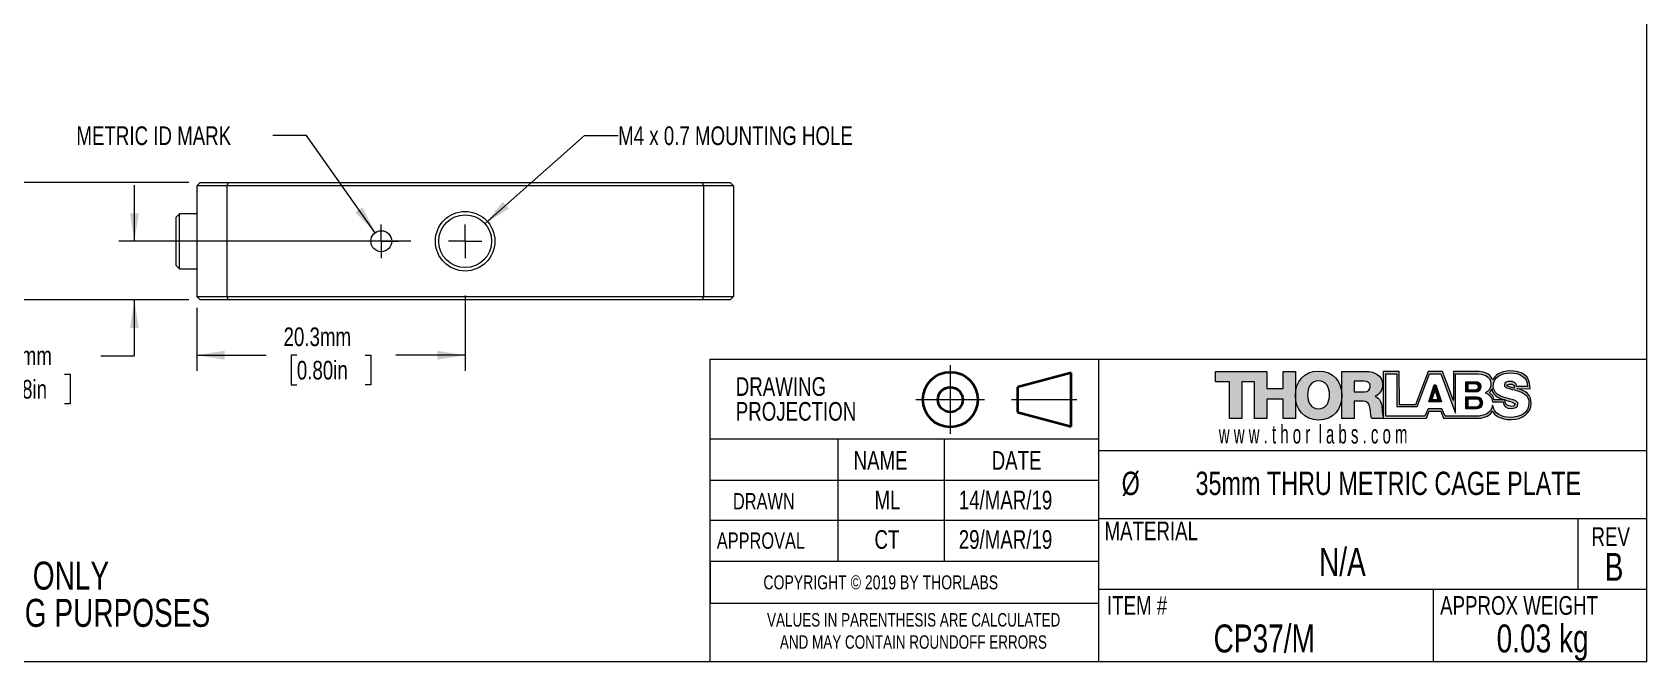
# Model space of a CAD drawing. Header units: millimetres. Extents: x 2 to 278, y 1 to 215.
# Drawn here: x 94.7 to 278, y 0.9 to 72.4 of the extents above; entities that cross this region are included whole.
import ezdxf

# ---------------------------------------------------------------- set-up
doc = ezdxf.new("R2010")
doc.units = ezdxf.units.MM
doc.header["$PDSIZE"] = -1
doc.linetypes.add('CENTERX2', pattern=[20.32, 12.7, -2.54, 2.54, -2.54])
doc.styles.add('SLDTEXTSTYLE0', font='TXT', dxfattribs={"width": 0.75})
doc.styles.add('SLDTEXTSTYLE1', font='TXT', dxfattribs={"width": 0.6})
doc.dimstyles.new('SLDDIMSTYLE0', dxfattribs={"dimtxt": 2.116667, "dimasz": 3.175, "dimexe": 0, "dimexo": 0.0625, "dimgap": 0.529167, "dimtad": 0, "dimtih": 1, "dimtoh": 1, "dimdec": 1, "dimlfac": 0.666667, "dimrnd": 1e-09, "dimzin": 12, "dimdsep": 46, "dimtxsty": 'SLDTEXTSTYLE0', "dimsah": 1, "dimcen": 0.09, "dimadec": 0, "dimazin": 3, "dimtfac": 1, "dimtdec": 1, "dimtofl": 0, "dimtmove": 0, "dimatfit": 3, "dimfxl": 1, "dimfrac": 2, "dimtolj": 1, "dimtzin": 12, "dimarcsym": 0})
doc.dimstyles.new('SLDDIMSTYLE5', dxfattribs={"dimtxt": 2.116667, "dimasz": 3.175, "dimexe": 0, "dimexo": 0.0625, "dimgap": 0.529167, "dimtad": 0, "dimtih": 1, "dimtoh": 1, "dimdec": 1, "dimlfac": 0.666667, "dimrnd": 1e-09, "dimzin": 12, "dimdsep": 46, "dimtxsty": 'SLDTEXTSTYLE0', "dimsah": 1, "dimcen": 0.09, "dimadec": 0, "dimazin": 3, "dimtfac": 1, "dimtdec": 1, "dimtmove": 0, "dimatfit": 0, "dimfxl": 1, "dimfrac": 2, "dimtolj": 1, "dimtzin": 12, "dimarcsym": 0})
doc.dimstyles.new('SLDDIMSTYLE6', dxfattribs={"dimtxt": 2.116667, "dimasz": 3.175, "dimexe": 0, "dimexo": 0.0625, "dimgap": 0.529167, "dimtad": 0, "dimtih": 1, "dimtoh": 1, "dimdec": 1, "dimlfac": 0.666667, "dimrnd": 1e-09, "dimzin": 12, "dimdsep": 46, "dimtxsty": 'SLDTEXTSTYLE0', "dimsah": 1, "dimcen": 0, "dimadec": 0, "dimazin": 3, "dimtfac": 1, "dimtdec": 1, "dimtofl": 0, "dimtmove": 0, "dimatfit": 3, "dimfxl": 1, "dimfrac": 2, "dimtolj": 1, "dimtzin": 12, "dimarcsym": 0})

# ---------------------------------------------------------------- blocks, each defined once
blk = doc.blocks.new('THORLABS LOGO1')
at = {"linetype": 'Continuous'}
blk.add_hatch(color=7, dxfattribs=at).paths.add_polyline_path([(53.56, 28.7), (47.97, 28.7), (47.97, 45.26), (42.18, 45.26), (42.18, 28.7), (36.6, 28.7), (36.6, 45.26), (30.2, 45.26), (30.2, 50.05), (53.56, 50.05), (53.56, 42.27), (60.91, 42.27), (60.91, 50.05), (66.5, 50.05), (66.5, 28.7), (60.91, 28.7), (60.91, 37.49), (53.56, 37.49)], flags=0)
h = blk.add_hatch(color=7, dxfattribs=at)
edge = h.paths.add_edge_path(flags=0)
edge.add_spline(control_points=[(77.03, 50.19), (83.78, 50.2), (87.6, 45.28), (87.61, 39.09), (87.62, 32.9), (83.82, 27.96), (77.07, 27.95)], knot_values=[0, 0, 0, 0, 1, 1, 1, 2, 2, 2, 2], weights=[1, 1, 1, 1, 1, 1, 1], degree=3, periodic=0)
edge.add_spline(control_points=[(77.07, 27.95), (70.31, 27.96), (66.51, 32.9), (66.52, 39.09), (66.52, 39.1), (66.52, 39.11), (66.52, 39.13)], knot_values=[2, 2, 2, 2, 3, 3, 3, 3.002118, 3.002118, 3.002118, 3.002118], weights=[1, 1, 1, 1, 1, 1, 1], degree=3, periodic=0)
edge.add_spline(control_points=[(66.52, 39.13), (66.52, 45.27), (70.31, 50.18), (77.03, 50.19)], knot_values=[3.002118, 3.002118, 3.002118, 3.002118, 4, 4, 4, 4], weights=[1, 1, 1, 1], degree=3, periodic=0)
edge = h.paths.add_edge_path(flags=0)
edge.add_spline(control_points=[(77.03, 45.73), (73.43, 45.73), (72.05, 42.56), (72.05, 39.39)], knot_values=[2, 2, 2, 2, 3, 3, 3, 3], weights=[1, 1, 1, 1], degree=3, periodic=0)
edge.add_spline(control_points=[(72.05, 39.39), (72.05, 36.23), (73.43, 33.06), (77.03, 33.06)], knot_values=[3, 3, 3, 3, 4, 4, 4, 4], weights=[1, 1, 1, 1], degree=3, periodic=0)
edge.add_spline(control_points=[(77.03, 33.06), (80.64, 33.06), (82.02, 36.23), (82.02, 39.39)], knot_values=[0, 0, 0, 0, 1, 1, 1, 1], weights=[1, 1, 1, 1], degree=3, periodic=0)
edge.add_spline(control_points=[(82.02, 39.39), (82.02, 42.56), (80.64, 45.73), (77.03, 45.73)], knot_values=[1, 1, 1, 1, 2, 2, 2, 2], weights=[1, 1, 1, 1], degree=3, periodic=0)
h = blk.add_hatch(color=7, dxfattribs=at)
edge = h.paths.add_edge_path(flags=0)
edge.add_line((106.37, 29.72), (106.37, 28.7))
edge.add_line((106.37, 28.7), (101.19, 28.7))
edge.add_spline(control_points=[(101.19, 28.7), (100.71, 29.42), (100.62, 31.51), (100.56, 32.11)], knot_values=[7, 7, 7, 7, 8, 8, 8, 8], weights=[1, 1, 1, 1], degree=3, periodic=0)
edge.add_spline(control_points=[(100.56, 32.11), (100.41, 34.26), (100.05, 36.47), (97.44, 36.47)], knot_values=[8, 8, 8, 8, 9, 9, 9, 9], weights=[1, 1, 1, 1], degree=3, periodic=0)
edge.add_line((97.44, 36.47), (93.21, 36.47))
edge.add_line((93.21, 36.47), (93.21, 28.7))
edge.add_line((93.21, 28.7), (87.62, 28.7))
edge.add_line((87.62, 28.7), (87.62, 50.05))
edge.add_line((87.62, 50.05), (98.55, 50.05))
edge.add_spline(control_points=[(98.55, 50.05), (102.33, 50.05), (106.06, 48.34), (106.06, 44.04)], knot_values=[1, 1, 1, 1, 2, 2, 2, 2], weights=[1, 1, 1, 1], degree=3, periodic=0)
edge.add_spline(control_points=[(106.06, 44.04), (106.06, 41.73), (104.95, 39.55), (102.69, 38.69)], knot_values=[2, 2, 2, 2, 3, 3, 3, 3], weights=[1, 1, 1, 1], degree=3, periodic=0)
edge.add_line((102.69, 38.69), (102.69, 38.63))
edge.add_spline(control_points=[(102.69, 38.63), (104.98, 38.09), (105.64, 35.55), (105.82, 33.51)], knot_values=[4, 4, 4, 4, 5, 5, 5, 5], weights=[1, 1, 1, 1], degree=3, periodic=0)
edge.add_spline(control_points=[(105.82, 33.51), (105.88, 32.85), (106, 30.96), (106.37, 29.72)], knot_values=[5, 5, 5, 5, 5.740443, 5.740443, 5.740443, 5.740443], weights=[1, 1, 1, 1], degree=3, periodic=0)
edge = h.paths.add_edge_path(flags=0)
edge.add_line((97.65, 45.61), (93.21, 45.61))
edge.add_line((93.21, 45.61), (93.21, 40.8))
edge.add_line((93.21, 40.8), (97.89, 40.8))
edge.add_spline(control_points=[(97.89, 40.8), (99.57, 40.8), (100.47, 41.7), (100.47, 43.31)], knot_values=[1, 1, 1, 1, 2, 2, 2, 2], weights=[1, 1, 1, 1], degree=3, periodic=0)
edge.add_spline(control_points=[(100.47, 43.31), (100.47, 44.9), (99.21, 45.61), (97.65, 45.61)], knot_values=[2, 2, 2, 2, 3, 3, 3, 3], weights=[1, 1, 1, 1], degree=3, periodic=0)
h = blk.add_hatch(color=7, dxfattribs=at)
edge = h.paths.add_edge_path(flags=0)
edge.add_spline(control_points=[(149.68, 28.76), (152.52, 28.81), (155.17, 30.16), (155.98, 32.14)], knot_values=[19, 19, 19, 19, 20, 20, 20, 20], weights=[1, 1, 1, 1], degree=3, periodic=0)
edge.add_spline(control_points=[(155.98, 32.14), (156.75, 30.16), (159.42, 28.16), (164.59, 28.16)], knot_values=[20, 20, 20, 20, 21, 21, 21, 21], weights=[1, 1, 1, 1], degree=3, periodic=0)
edge.add_spline(control_points=[(164.59, 28.16), (169.77, 28.16), (173.62, 31.31), (173.62, 35.45)], knot_values=[21, 21, 21, 21, 22, 22, 22, 22], weights=[1, 1, 1, 1], degree=3, periodic=0)
edge.add_spline(control_points=[(173.62, 35.45), (173.62, 39.66), (171.19, 41.16), (167.34, 42.17)], knot_values=[22, 22, 22, 22, 23, 23, 23, 23], weights=[1, 1, 1, 1], degree=3, periodic=0)
edge.add_spline(control_points=[(167.34, 42.17), (167.28, 42.18), (167.24, 42.2), (167.19, 42.21)], knot_values=[0, 0, 0, 0, 1, 1, 1, 1], weights=[1, 1, 1, 1], degree=3, periodic=0)
edge.add_line((167.19, 42.21), (173.07, 42.17))
edge.add_spline(control_points=[(173.07, 42.17), (173.07, 45.27), (172.46, 50.25), (164.19, 50.25)], knot_values=[2, 2, 2, 2, 3, 3, 3, 3], weights=[1, 1, 1, 1], degree=3, periodic=0)
edge.add_spline(control_points=[(164.19, 50.25), (159.36, 50.25), (156.98, 47.9), (156.02, 46.19)], knot_values=[3, 3, 3, 3, 4, 4, 4, 4], weights=[1, 1, 1, 1], degree=3, periodic=0)
edge.add_spline(control_points=[(156.02, 46.19), (155.12, 47.9), (154.59, 50.05), (147.73, 50.05)], knot_values=[4, 4, 4, 4, 5, 5, 5, 5], weights=[1, 1, 1, 1], degree=3, periodic=0)
edge.add_line((147.73, 50.05), (138.3, 50.05))
edge.add_line((138.3, 50.05), (138.3, 36.75))
edge.add_line((138.3, 36.75), (133.38, 50.05))
edge.add_line((133.38, 50.05), (126.78, 50.05))
edge.add_line((126.78, 50.05), (121.04, 34.84))
edge.add_line((121.04, 34.84), (113.73, 34.79))
edge.add_line((113.73, 34.79), (113.64, 50.05))
edge.add_line((113.64, 50.05), (106.38, 50.05))
edge.add_line((106.38, 50.05), (106.37, 28.7))
edge.add_line((106.37, 28.7), (126.07, 28.76))
edge.add_line((126.07, 28.76), (127.34, 31.91))
edge.add_line((127.34, 31.91), (132.52, 31.91))
edge.add_line((132.52, 31.91), (133.73, 28.76))
edge.add_line((133.73, 28.76), (149.68, 28.76))
edge = h.paths.add_edge_path(flags=0)
edge.add_spline(control_points=[(164.24, 44.24), (165.39, 44.21), (165.75, 43.97), (165.86, 43.28)], knot_values=[2, 2, 2, 2, 3, 3, 3, 3], weights=[1, 1, 1, 1], degree=3, periodic=0)
edge.add_spline(control_points=[(165.86, 43.28), (165.91, 43), (165.91, 42.83), (165.91, 42.47)], knot_values=[3, 3, 3, 3, 4, 4, 4, 4], weights=[1, 1, 1, 1], degree=3, periodic=0)
edge.add_spline(control_points=[(165.91, 42.47), (163.24, 43.15), (162.51, 43.26), (162.51, 43.83)], knot_values=[0, 0, 0, 0, 1, 1, 1, 1], weights=[1, 1, 1, 1], degree=3, periodic=0)
edge.add_spline(control_points=[(162.51, 43.83), (162.51, 44.09), (163.68, 44.26), (164.24, 44.24)], knot_values=[1, 1, 1, 1, 2, 2, 2, 2], weights=[1, 1, 1, 1], degree=3, periodic=0)
edge = h.paths.add_edge_path(flags=0)
edge.add_spline(control_points=[(166.33, 35.1), (166.09, 34.16), (165.4, 33.89), (163.61, 34.38)], knot_values=[4, 4, 4, 4, 5, 5, 5, 5], weights=[1, 1, 1, 1], degree=3, periodic=0)
edge.add_spline(control_points=[(163.61, 34.38), (161.73, 34.9), (161.7, 35.93), (161.7, 37.09)], knot_values=[5, 5, 5, 5, 6, 6, 6, 6], weights=[1, 1, 1, 1], degree=3, periodic=0)
edge.add_spline(control_points=[(161.7, 37.09), (164.07, 36.41), (166.45, 35.6), (166.33, 35.1)], knot_values=[3, 3, 3, 3, 4, 4, 4, 4], weights=[1, 1, 1, 1], degree=3, periodic=0)
edge = h.paths.add_edge_path(flags=0)
edge.add_spline(control_points=[(148.33, 48.99), (151.65, 49.04), (155.3, 48.18), (155.3, 44.17)], knot_values=[16, 16, 16, 16, 17, 17, 17, 17], weights=[1, 1, 1, 1], degree=3, periodic=0)
edge.add_spline(control_points=[(155.3, 44.17), (155.3, 42.45), (154.27, 41.05), (152.76, 40.3)], knot_values=[17, 17, 17, 17, 18, 18, 18, 18], weights=[1, 1, 1, 1], degree=3, periodic=0)
edge.add_spline(control_points=[(152.76, 40.3), (154.66, 39.75), (155.88, 38.19), (156.06, 36.23)], knot_values=[18, 18, 18, 18, 19, 19, 19, 19], weights=[1, 1, 1, 1], degree=3, periodic=0)
edge.add_line((156.06, 36.23), (160.86, 36.23))
edge.add_spline(control_points=[(160.86, 36.23), (160.97, 33.97), (162.37, 33.25), (164.51, 33.25)], knot_values=[20, 20, 20, 20, 21, 21, 21, 21], weights=[1, 1, 1, 1], degree=3, periodic=0)
edge.add_spline(control_points=[(164.51, 33.25), (166.02, 33.25), (167.59, 33.79), (167.59, 35.21)], knot_values=[21, 21, 21, 21, 22, 22, 22, 22], weights=[1, 1, 1, 1], degree=3, periodic=0)
edge.add_spline(control_points=[(167.59, 35.21), (167.59, 36.91), (164.83, 37.23), (162.05, 38.01)], knot_values=[22, 22, 22, 22, 23, 23, 23, 23], weights=[1, 1, 1, 1], degree=3, periodic=0)
edge.add_spline(control_points=[(162.05, 38.01), (159.29, 38.79), (156.4, 40.03), (156.4, 43.55)], knot_values=[23, 23, 23, 23, 24, 24, 24, 24], weights=[1, 1, 1, 1], degree=3, periodic=0)
edge.add_spline(control_points=[(156.4, 43.55), (156.4, 47.75), (160.64, 49.39), (164.26, 49.39)], knot_values=[24, 24, 24, 24, 25, 25, 25, 25], weights=[1, 1, 1, 1], degree=3, periodic=0)
edge.add_spline(control_points=[(164.26, 49.39), (168.1, 49.39), (171.97, 47.54), (171.99, 43.2)], knot_values=[25, 25, 25, 25, 26, 26, 26, 26], weights=[1, 1, 1, 1], degree=3, periodic=0)
edge.add_line((171.99, 43.2), (166.97, 43.2))
edge.add_spline(control_points=[(166.97, 43.2), (167.05, 44.95), (165.4, 45.52), (163.86, 45.52)], knot_values=[27, 27, 27, 27, 28, 28, 28, 28], weights=[1, 1, 1, 1], degree=3, periodic=0)
edge.add_spline(control_points=[(163.86, 45.52), (162.78, 45.52), (161.43, 45.14), (161.43, 43.88)], knot_values=[28, 28, 28, 28, 29, 29, 29, 29], weights=[1, 1, 1, 1], degree=3, periodic=0)
edge.add_spline(control_points=[(161.43, 43.88), (161.43, 42.4), (164.21, 42.13), (167.02, 41.35)], knot_values=[29, 29, 29, 29, 30, 30, 30, 30], weights=[1, 1, 1, 1], degree=3, periodic=0)
edge.add_spline(control_points=[(167.02, 41.35), (169.8, 40.57), (172.61, 39.27), (172.61, 35.8)], knot_values=[30, 30, 30, 30, 31, 31, 31, 31], weights=[1, 1, 1, 1], degree=3, periodic=0)
edge.add_spline(control_points=[(172.61, 35.8), (172.61, 30.93), (168.45, 29.12), (164.21, 29.12)], knot_values=[31, 31, 31, 31, 32, 32, 32, 32], weights=[1, 1, 1, 1], degree=3, periodic=0)
edge.add_spline(control_points=[(164.21, 29.12), (160.29, 29.12), (156.78, 30.89), (156, 34.65)], knot_values=[0, 0, 0, 0, 1, 1, 1, 1], weights=[1, 1, 1, 1], degree=3, periodic=0)
edge.add_spline(control_points=[(156, 34.65), (155.49, 30.98), (152.35, 29.7), (148.57, 29.7)], knot_values=[1, 1, 1, 1, 2, 2, 2, 2], weights=[1, 1, 1, 1], degree=3, periodic=0)
edge.add_line((148.57, 29.7), (134.47, 29.7))
edge.add_line((134.47, 29.7), (133.03, 32.97))
edge.add_line((133.03, 32.97), (126.8, 32.97))
edge.add_line((126.8, 32.97), (125.34, 29.72))
edge.add_line((125.34, 29.72), (107.51, 29.72))
edge.add_line((107.51, 29.72), (107.51, 48.99))
edge.add_line((107.51, 48.99), (112.53, 48.99))
edge.add_line((112.53, 48.99), (112.53, 34.08))
edge.add_line((112.53, 34.08), (121.78, 34.08))
edge.add_line((121.78, 34.08), (127.39, 48.99))
edge.add_line((127.39, 48.99), (132.5, 48.99))
edge.add_line((132.5, 48.99), (139.3, 31.03))
edge.add_line((139.3, 31.03), (139.3, 48.99))
edge.add_line((139.3, 48.99), (148.33, 48.99))
edge = h.paths.add_edge_path(flags=0)
edge.add_spline(control_points=[(156.71, 37.13), (156.71, 38.59), (155.45, 39.85), (154.65, 40.38)], knot_values=[8, 8, 8, 8, 9, 9, 9, 9], weights=[1, 1, 1, 1], degree=3, periodic=0)
edge.add_spline(control_points=[(154.65, 40.38), (155.05, 40.84), (155.65, 41.31), (155.85, 42.11)], knot_values=[9, 9, 9, 9, 10, 10, 10, 10], weights=[1, 1, 1, 1], degree=3, periodic=0)
edge.add_spline(control_points=[(155.85, 42.11), (155.85, 39.85), (157.97, 38.12), (160.63, 37.39)], knot_values=[10, 10, 10, 10, 11, 11, 11, 11], weights=[1, 1, 1, 1], degree=3, periodic=0)
edge.add_spline(control_points=[(160.63, 37.39), (160.94, 37.31), (161.26, 37.22), (161.57, 37.13)], knot_values=[0, 0, 0, 0, 1, 1, 1, 1], weights=[1, 1, 1, 1], degree=3, periodic=0)
edge.add_line((161.57, 37.13), (156.71, 37.13))
h = blk.add_hatch(color=7, dxfattribs=at)
edge = h.paths.add_edge_path(flags=0)
edge.add_spline(control_points=[(150.72, 43.01), (150.72, 41.27), (149.35, 40.69), (148.36, 40.69)], knot_values=[2, 2, 2, 2, 3, 3, 3, 3], weights=[1, 1, 1, 1], degree=3, periodic=0)
edge.add_line((148.36, 40.69), (143.88, 40.69))
edge.add_line((143.88, 40.69), (143.88, 45.36))
edge.add_line((143.88, 45.36), (148.36, 45.36))
edge.add_spline(control_points=[(148.36, 45.36), (149.57, 45.36), (150.72, 44.78), (150.72, 43.01)], knot_values=[1, 1, 1, 1, 2, 2, 2, 2], weights=[1, 1, 1, 1], degree=3, periodic=0)
edge = h.paths.add_edge_path(flags=0)
edge.add_line((144.86, 44.33), (144.86, 41.64))
edge.add_line((144.86, 41.64), (147.98, 41.64))
edge.add_spline(control_points=[(147.98, 41.64), (148.68, 41.64), (149.63, 41.97), (149.63, 42.98)], knot_values=[2, 2, 2, 2, 3, 3, 3, 3], weights=[1, 1, 1, 1], degree=3, periodic=0)
edge.add_spline(control_points=[(149.63, 42.98), (149.63, 44), (148.83, 44.33), (147.98, 44.33)], knot_values=[3, 3, 3, 3, 4, 4, 4, 4], weights=[1, 1, 1, 1], degree=3, periodic=0)
edge.add_line((147.98, 44.33), (144.86, 44.33))
h = blk.add_hatch(color=7, dxfattribs=at)
h.paths.add_polyline_path([(130.37, 43.91), (132.81, 36.2), (127.07, 36.2), (129.59, 43.91)], flags=0)
h.paths.add_polyline_path([(128.42, 37.23), (131.39, 37.23), (129.93, 41.88)], flags=0)
h = blk.add_hatch(color=7, dxfattribs=at)
edge = h.paths.add_edge_path(flags=0)
edge.add_spline(control_points=[(151.47, 35.75), (151.47, 33.75), (149.96, 33.08), (148.85, 33.08)], knot_values=[2, 2, 2, 2, 3, 3, 3, 3], weights=[1, 1, 1, 1], degree=3, periodic=0)
edge.add_line((148.85, 33.08), (143.88, 33.08))
edge.add_line((143.88, 33.08), (143.88, 38.46))
edge.add_line((143.88, 38.46), (148.85, 38.46))
edge.add_spline(control_points=[(148.85, 38.46), (150.2, 38.46), (151.47, 37.79), (151.47, 35.75)], knot_values=[1, 1, 1, 1, 2, 2, 2, 2], weights=[1, 1, 1, 1], degree=3, periodic=0)
edge = h.paths.add_edge_path(flags=0)
edge.add_line((144.84, 34), (148.57, 34))
edge.add_spline(control_points=[(148.57, 34), (149.4, 34), (150.53, 34.43), (150.53, 35.71)], knot_values=[2, 2, 2, 2, 3, 3, 3, 3], weights=[1, 1, 1, 1], degree=3, periodic=0)
edge.add_spline(control_points=[(150.53, 35.71), (150.53, 37.03), (149.58, 37.46), (148.57, 37.46)], knot_values=[3, 3, 3, 3, 4, 4, 4, 4], weights=[1, 1, 1, 1], degree=3, periodic=0)
edge.add_line((148.57, 37.46), (144.84, 37.46))
edge.add_line((144.84, 37.46), (144.84, 34))
at = {"color": 7, "linetype": 'Continuous', "lineweight": 18}
for p, q in [((30.2, 45.26), (30.2, 50.05)), ((30.2, 50.05), (53.56, 50.05)), ((36.6, 45.26), (30.2, 45.26)), ((36.6, 28.7), (36.6, 45.26)), ((47.97, 45.26), (42.18, 45.26)), ((42.18, 45.26), (42.18, 28.7)), ((47.97, 28.7), (47.97, 45.26)), ((53.56, 50.05), (53.56, 42.27)), ((60.91, 42.27), (60.91, 50.05)), ((60.91, 50.05), (66.5, 50.05)), ((66.5, 50.05), (66.5, 28.7)), ((87.62, 50.05), (98.55, 50.05)), ((87.62, 28.7), (87.62, 50.05)), ((97.65, 45.61), (93.21, 45.61)), ((93.21, 45.61), (93.21, 40.8)), ((106.38, 50.05), (106.37, 28.7)), ((113.64, 50.05), (106.38, 50.05)), ((107.51, 29.72), (107.51, 48.99)), ((107.51, 48.99), (112.53, 48.99)), ((112.53, 48.99), (112.53, 34.08)), ((113.73, 34.79), (113.64, 50.05)), ((126.78, 50.05), (121.04, 34.84)), ((121.78, 34.08), (127.39, 48.99)), ((133.38, 50.05), (126.78, 50.05)), ((127.39, 48.99), (132.5, 48.99)), ((132.5, 48.99), (139.3, 31.03)), ((138.3, 36.75), (133.38, 50.05)), ((147.73, 50.05), (138.3, 50.05)), ((138.3, 50.05), (138.3, 36.75)), ((139.3, 31.03), (139.3, 48.99)), ((139.3, 48.99), (148.33, 48.99)), ((143.88, 45.36), (148.36, 45.36)), ((143.88, 40.69), (143.88, 45.36)), ((144.86, 44.33), (144.86, 41.64)), ((147.98, 44.33), (144.86, 44.33)), ((53.56, 42.27), (60.91, 42.27)), ((60.91, 37.49), (53.56, 37.49)), ((53.56, 37.49), (53.56, 28.7)), ((60.91, 28.7), (60.91, 37.49)), ((93.21, 40.8), (97.89, 40.8)), ((102.69, 38.69), (102.69, 38.63)), ((127.07, 36.2), (129.59, 43.91)), ((129.93, 41.88), (128.42, 37.23)), ((128.42, 37.23), (131.39, 37.23)), ((129.59, 43.91), (130.37, 43.91)), ((131.39, 37.23), (129.93, 41.88)), ((130.37, 43.91), (132.81, 36.2)), ((148.36, 40.69), (143.88, 40.69)), ((143.88, 38.46), (148.85, 38.46)), ((143.88, 33.08), (143.88, 38.46)), ((144.84, 37.46), (144.84, 34)), ((148.57, 37.46), (144.84, 37.46)), ((144.86, 41.64), (147.98, 41.64)), ((161.57, 37.13), (156.71, 37.13)), ((171.99, 43.2), (166.97, 43.2)), ((167.19, 42.21), (173.07, 42.17)), ((97.44, 36.47), (93.21, 36.47)), ((93.21, 36.47), (93.21, 28.7)), ((106.37, 29.72), (106.37, 28.7)), ((125.34, 29.72), (107.51, 29.72)), ((112.53, 34.08), (121.78, 34.08)), ((121.04, 34.84), (113.73, 34.79)), ((126.8, 32.97), (125.34, 29.72)), ((126.07, 28.76), (127.34, 31.91)), ((133.03, 32.97), (126.8, 32.97)), ((132.81, 36.2), (127.07, 36.2)), ((127.34, 31.91), (132.52, 31.91)), ((132.52, 31.91), (133.73, 28.76)), ((134.47, 29.7), (133.03, 32.97)), ((148.57, 29.7), (134.47, 29.7)), ((148.85, 33.08), (143.88, 33.08)), ((144.84, 34), (148.57, 34)), ((156.06, 36.23), (160.86, 36.23)), ((42.18, 28.7), (36.6, 28.7)), ((53.56, 28.7), (47.97, 28.7)), ((66.5, 28.7), (60.91, 28.7)), ((93.21, 28.7), (87.62, 28.7)), ((106.37, 28.7), (101.19, 28.7)), ((106.37, 28.7), (126.07, 28.76)), ((133.73, 28.76), (149.68, 28.76))]:
    blk.add_line(p, q, dxfattribs=at)
at = {"color": 8, "linetype": 'Continuous', "lineweight": 0}
for points in [[(66.52, 39.13), (66.52, 45.27), (70.31, 50.18), (77.03, 50.19)], [(77.03, 45.73), (73.43, 45.73), (72.05, 42.56), (72.05, 39.39)], [(82.02, 39.39), (82.02, 42.56), (80.64, 45.73), (77.03, 45.73)], [(100.47, 43.31), (100.47, 44.9), (99.21, 45.61), (97.65, 45.61)], [(98.55, 50.05), (102.33, 50.05), (106.06, 48.34), (106.06, 44.04)], [(106.06, 44.04), (106.06, 41.73), (104.95, 39.55), (102.69, 38.69)], [(156.02, 46.19), (155.12, 47.9), (154.59, 50.05), (147.73, 50.05)], [(149.63, 42.98), (149.63, 44), (148.83, 44.33), (147.98, 44.33)], [(148.33, 48.99), (151.65, 49.04), (155.3, 48.18), (155.3, 44.17)], [(148.36, 45.36), (149.57, 45.36), (150.72, 44.78), (150.72, 43.01)], [(155.3, 44.17), (155.3, 42.45), (154.27, 41.05), (152.76, 40.3)], [(164.19, 50.25), (159.36, 50.25), (156.98, 47.9), (156.02, 46.19)], [(156.4, 43.55), (156.4, 47.75), (160.64, 49.39), (164.26, 49.39)], [(163.86, 45.52), (162.78, 45.52), (161.43, 45.14), (161.43, 43.88)], [(162.51, 43.83), (162.51, 44.09), (163.68, 44.26), (164.24, 44.24)], [(166.97, 43.2), (167.05, 44.95), (165.4, 45.52), (163.86, 45.52)], [(173.07, 42.17), (173.07, 45.27), (172.46, 50.25), (164.19, 50.25)], [(164.24, 44.24), (165.39, 44.21), (165.75, 43.97), (165.86, 43.28)], [(164.26, 49.39), (168.1, 49.39), (171.97, 47.54), (171.99, 43.2)], [(72.05, 39.39), (72.05, 36.23), (73.43, 33.06), (77.03, 33.06)], [(77.03, 33.06), (80.64, 33.06), (82.02, 36.23), (82.02, 39.39)], [(97.89, 40.8), (99.57, 40.8), (100.47, 41.7), (100.47, 43.31)], [(102.69, 38.63), (104.98, 38.09), (105.64, 35.55), (105.82, 33.51)], [(147.98, 41.64), (148.68, 41.64), (149.63, 41.97), (149.63, 42.98)], [(150.72, 43.01), (150.72, 41.27), (149.35, 40.69), (148.36, 40.69)], [(150.53, 35.71), (150.53, 37.03), (149.58, 37.46), (148.57, 37.46)], [(148.85, 38.46), (150.2, 38.46), (151.47, 37.79), (151.47, 35.75)], [(152.76, 40.3), (154.66, 39.75), (155.88, 38.19), (156.06, 36.23)], [(154.65, 40.38), (155.05, 40.84), (155.65, 41.31), (155.85, 42.11)], [(156.71, 37.13), (156.71, 38.59), (155.45, 39.85), (154.65, 40.38)], [(155.85, 42.11), (155.85, 39.85), (157.97, 38.12), (160.63, 37.39)], [(162.05, 38.01), (159.29, 38.79), (156.4, 40.03), (156.4, 43.55)], [(160.63, 37.39), (160.94, 37.31), (161.26, 37.22), (161.57, 37.13)], [(161.43, 43.88), (161.43, 42.4), (164.21, 42.13), (167.02, 41.35)], [(161.7, 37.09), (164.07, 36.41), (166.45, 35.6), (166.33, 35.1)], [(163.61, 34.38), (161.73, 34.9), (161.7, 35.93), (161.7, 37.09)], [(167.59, 35.21), (167.59, 36.91), (164.83, 37.23), (162.05, 38.01)], [(165.91, 42.47), (163.24, 43.15), (162.51, 43.26), (162.51, 43.83)], [(165.86, 43.28), (165.91, 43), (165.91, 42.83), (165.91, 42.47)], [(167.02, 41.35), (169.8, 40.57), (172.61, 39.27), (172.61, 35.8)], [(167.34, 42.17), (167.28, 42.18), (167.24, 42.2), (167.19, 42.21)], [(173.62, 35.45), (173.62, 39.66), (171.19, 41.16), (167.34, 42.17)], [(100.56, 32.11), (100.41, 34.26), (100.05, 36.47), (97.44, 36.47)], [(101.19, 28.7), (100.71, 29.42), (100.62, 31.51), (100.56, 32.11)], [(105.82, 33.51), (105.88, 32.85), (106, 30.96), (106.37, 29.72)], [(148.57, 34), (149.4, 34), (150.53, 34.43), (150.53, 35.71)], [(156, 34.65), (155.49, 30.98), (152.35, 29.7), (148.57, 29.7)], [(151.47, 35.75), (151.47, 33.75), (149.96, 33.08), (148.85, 33.08)], [(149.68, 28.76), (152.52, 28.81), (155.17, 30.16), (155.98, 32.14)], [(155.98, 32.14), (156.75, 30.16), (159.42, 28.16), (164.59, 28.16)], [(164.21, 29.12), (160.29, 29.12), (156.78, 30.89), (156, 34.65)], [(160.86, 36.23), (160.97, 33.97), (162.37, 33.25), (164.51, 33.25)], [(166.33, 35.1), (166.09, 34.16), (165.4, 33.89), (163.61, 34.38)], [(172.61, 35.8), (172.61, 30.93), (168.45, 29.12), (164.21, 29.12)], [(164.51, 33.25), (166.02, 33.25), (167.59, 33.79), (167.59, 35.21)], [(164.59, 28.16), (169.77, 28.16), (173.62, 31.31), (173.62, 35.45)]]:
    blk.add_open_spline(points, degree=3, dxfattribs=at)
for points, knots in [([(77.03, 50.19), (83.78, 50.2), (87.6, 45.28), (87.61, 39.09), (87.62, 32.9), (83.82, 27.96), (77.07, 27.95)], [0, 0, 0, 0, 1, 1, 1, 2, 2, 2, 2]), ([(77.07, 27.95), (70.31, 27.96), (66.51, 32.9), (66.52, 39.09), (66.52, 39.1), (66.52, 39.11), (66.52, 39.13)], [2, 2, 2, 2, 3, 3, 3, 3.002118, 3.002118, 3.002118, 3.002118])]:
    blk.add_open_spline(points, degree=3, knots=knots, dxfattribs=at)
blk = doc.blocks.new('Third Angle Projection Block')
at = {"color": 7, "linetype": 'CENTERX2', "lineweight": 18}
for p, q in [((101.48, 23.81), (101.48, 14.07)), ((96.6, 18.94), (106.35, 18.94)), ((110.14, 18.94), (119.45, 18.94))]:
    blk.add_line(p, q, dxfattribs=at)
at = {"color": 7, "linetype": 'Continuous', "lineweight": 35}
for p, q in [((118.62, 22.75), (111, 20.71)), ((111, 20.71), (111, 17.17)), ((118.62, 15.13), (118.62, 22.75)), ((111, 17.17), (118.62, 15.13))]:
    blk.add_line(p, q, dxfattribs=at)
for radius in [3.9, 1.77]:
    blk.add_circle((101.48, 18.94), radius, dxfattribs=at)
at = {"color": 7, "linetype": 'Continuous', "lineweight": 0}
blk.add_point((101.48, 18.94), dxfattribs=at)
blk = doc.blocks.new('SW_NOTE_0')
at = {"color": 0, "linetype": 'Continuous', "lineweight": 0, "char_height": 1.524, "attachment_point": 2, "style": 'SLDTEXTSTYLE0'}
for s, insert in [('VALUES IN PARENTHESIS ARE CALCULATED', (19.91, 1.96)), ('AND MAY CONTAIN ROUNDOFF ERRORS', (19.88, -0.56))]:
    blk.add_mtext(s, dxfattribs=dict(at, insert=insert))
blk = doc.blocks.new('SW_NOTE_1')
at = {"color": 0, "linetype": 'Continuous', "lineweight": 0, "char_height": 2.117, "attachment_point": 1, "style": 'SLDTEXTSTYLE0'}
for s, insert in [('DRAWING', (0, 2.73)), ('PROJECTION', (0, -0.09))]:
    blk.add_mtext(s, dxfattribs=dict(at, insert=insert))
blk = doc.blocks.new('SW_NOTE_2')
at = {"color": 0, "linetype": 'Continuous', "lineweight": 0, "char_height": 3.175, "attachment_point": 2, "style": 'SLDTEXTSTYLE0'}
for s, insert in [('FOR INFORMATION ONLY', (25.05, 4.09)), ('NOT FOR MANUFACTURING PURPOSES', (25.38, -0.14))]:
    blk.add_mtext(s, dxfattribs=dict(at, insert=insert))
blk = doc.blocks.new('SW_NOTE_3')
at = {"color": 0, "linetype": 'Continuous', "lineweight": 0, "attachment_point": 2, "style": 'SLDTEXTSTYLE0'}
for s, insert, char_height in [('%%c', (1.9, 3.41), 2.646), ('35mm THRU METRIC CAGE PLATE', (31.15, 3.41), 2.6458)]:
    blk.add_mtext(s, dxfattribs=dict(at, insert=insert, char_height=char_height))
blk = doc.blocks.new('_D_13')
at = {"color": 8, "linetype": 'Continuous', "lineweight": 18}
for p, q in [((84.9, 55.31), (84.9, 61.66)), ((112.46, 55.31), (83.12, 55.31)), ((81.02, 48.65), (80.38, 48.65)), ((80.38, 48.65), (80.38, 45.28)), ((88.78, 48.65), (89.42, 48.65)), ((89.42, 48.65), (89.42, 45.28)), ((80.38, 45.28), (81.02, 45.28)), ((89.42, 45.28), (88.78, 45.28)), ((112.46, 41.98), (83.12, 41.98)), ((84.9, 41.98), (84.9, 35.63))]:
    blk.add_line(p, q, dxfattribs=at)
for points in [[(84.9, 55.31), (85.41, 58.49), (84.39, 58.49)], [(84.9, 41.98), (84.39, 38.8), (85.41, 38.8)]]:
    blk.add_solid(points, dxfattribs=at)
at = {"color": 8, "linetype": 'Continuous', "lineweight": 18, "char_height": 2.117, "attachment_point": 1, "style": 'SLDTEXTSTYLE0'}
for s, insert in [('8.9mm', (80.3, 51.8)), ('0.35in', (81.02, 48.01))]:
    blk.add_mtext(s, dxfattribs=dict(at, insert=insert))
blk = doc.blocks.new('_D_14')
at = {"color": 8, "linetype": 'Continuous', "lineweight": 18}
for p, q in [((106.26, 48.65), (106.26, 55)), ((137.65, 48.65), (104.49, 48.65)), ((112.46, 41.98), (104.49, 41.98)), ((106.26, 35.65), (106.26, 41.98)), ((102.45, 35.65), (106.26, 35.65)), ((90.56, 33.54), (89.92, 33.54)), ((89.92, 33.54), (89.92, 30.18)), ((98.32, 33.54), (98.96, 33.54)), ((98.96, 33.54), (98.96, 30.18)), ((89.92, 30.18), (90.56, 30.18)), ((98.96, 30.18), (98.32, 30.18))]:
    blk.add_line(p, q, dxfattribs=at)
for points in [[(106.26, 48.65), (106.77, 51.82), (105.76, 51.82)], [(106.26, 41.98), (105.76, 38.8), (106.77, 38.8)]]:
    blk.add_solid(points, dxfattribs=at)
at = {"color": 8, "linetype": 'Continuous', "lineweight": 18, "char_height": 2.117, "attachment_point": 1, "style": 'SLDTEXTSTYLE0'}
for s, insert in [('4.4mm', (90.41, 36.7)), ('0.18in', (90.56, 32.9))]:
    blk.add_mtext(s, dxfattribs=dict(at, insert=insert))
blk = doc.blocks.new('_D_15')
at = {"color": 8, "linetype": 'Continuous', "lineweight": 18}
for p, q in [((143.82, 42.47), (143.82, 33.93)), ((113.34, 41.09), (113.34, 33.93)), ((113.34, 35.71), (121.21, 35.71)), ((124.71, 35.71), (124.06, 35.71)), ((124.06, 35.71), (124.06, 32.34)), ((132.46, 35.71), (133.11, 35.71)), ((133.11, 35.71), (133.11, 32.34)), ((143.82, 35.71), (135.96, 35.71)), ((124.06, 32.34), (124.71, 32.34)), ((133.11, 32.34), (132.46, 32.34))]:
    blk.add_line(p, q, dxfattribs=at)
for points in [[(113.34, 35.71), (116.52, 35.2), (116.52, 36.21)], [(143.82, 35.71), (140.65, 36.21), (140.65, 35.2)]]:
    blk.add_solid(points, dxfattribs=at)
at = {"color": 8, "linetype": 'Continuous', "lineweight": 18, "char_height": 2.117, "attachment_point": 1, "style": 'SLDTEXTSTYLE0'}
for s, insert in [('20.3mm', (123.2, 38.86)), ('0.80in', (124.71, 35.07))]:
    blk.add_mtext(s, dxfattribs=dict(at, insert=insert))
blk = doc.blocks.new('_D_16')
at = {"color": 8, "linetype": 'Continuous', "lineweight": 18}
for p, q in [((146.07, 50.64), (157.38, 60.64)), ((157.38, 60.64), (161.19, 60.64))]:
    blk.add_line(p, q, dxfattribs=at)
blk.add_solid([(146.07, 50.64), (148.79, 52.36), (148.11, 53.12)], dxfattribs=at)
at = {"color": 8, "linetype": 'Continuous', "lineweight": 18, "insert": (161.19, 61.69), "char_height": 2.1167, "attachment_point": 1, "style": 'SLDTEXTSTYLE0'}
blk.add_mtext('M4 x 0.7 MOUNTING HOLE', dxfattribs=at)
blk = doc.blocks.new('_D_17')
at = {"color": 8, "linetype": 'Continuous', "lineweight": 18}
for p, q in [((125.81, 60.64), (122, 60.64)), ((133.61, 49.62), (125.81, 60.64))]:
    blk.add_line(p, q, dxfattribs=at)
blk.add_solid([(133.61, 49.62), (132.19, 52.5), (131.36, 51.92)], dxfattribs=at)
at = {"color": 8, "linetype": 'Continuous', "lineweight": 18, "insert": (99.68, 61.69), "char_height": 2.1167, "attachment_point": 1, "style": 'SLDTEXTSTYLE0'}
blk.add_mtext('METRIC ID MARK', dxfattribs=at)
blk = doc.blocks.new('SW_CENTERMARKSYMBOL_8')
at = {"color": 0, "linetype": 'Continuous', "lineweight": 0}
for q in [(0, 1.905), (-1.905, 0), (0, -1.905), (1.905, 0)]:
    blk.add_line((0, 0), q, dxfattribs=at)
blk = doc.blocks.new('SW_CENTERMARKSYMBOL_9')
at = {"color": 0, "linetype": 'Continuous', "lineweight": 0}
for q in [(0, 1.905), (-1.905, 0), (0, -1.905), (1.905, 0)]:
    blk.add_line((0, 0), q, dxfattribs=at)

msp = doc.modelspace()

# ---------------------------------------------------------------- linework, layer by layer
at = {"color": 7, "linetype": 'Continuous', "lineweight": 18}
for p, q in [((277.99, 0.9), (277.99, 214.65)), ((113.34, 54.93), (113.73, 55.31)), ((113.73, 55.31), (116.93, 55.31)), ((116.93, 55.31), (116.77, 54.93)), ((116.93, 55.31), (170.72, 55.31)), ((170.72, 55.31), (170.88, 54.93)), ((170.72, 55.31), (173.92, 55.31)), ((173.92, 55.31), (174.3, 54.93)), ((116.77, 54.93), (113.34, 54.93)), ((113.34, 54.93), (113.34, 42.36)), ((170.88, 54.93), (116.77, 54.93)), ((116.77, 54.93), (116.77, 42.36)), ((170.88, 54.93), (170.88, 42.36)), ((174.3, 54.93), (170.88, 54.93)), ((174.3, 54.93), (174.3, 42.36)), ((111.39, 51.77), (111.01, 51.39)), ((111.01, 48.65), (111.01, 51.39)), ((113.34, 51.77), (111.39, 51.77)), ((111.39, 48.65), (111.39, 51.77)), ((277.99, 35.24), (277.99, 50.03)), ((111.01, 45.9), (111.01, 48.65)), ((111.39, 45.52), (111.39, 48.65)), ((111.01, 45.9), (111.39, 45.52)), ((174.31, 47.3), (174.3, 47.3)), ((174.3, 45.86), (174.31, 45.86)), ((111.39, 45.52), (113.34, 45.52)), ((174.3, 45.18), (174.31, 45.18)), ((113.34, 42.36), (116.77, 42.36)), ((113.34, 42.36), (113.73, 41.98)), ((116.77, 42.36), (170.88, 42.36)), ((116.77, 42.36), (116.93, 41.98)), ((170.88, 42.36), (170.72, 41.98)), ((170.88, 42.36), (174.3, 42.36)), ((173.92, 41.98), (174.3, 42.36)), ((116.93, 41.98), (113.73, 41.98)), ((170.72, 41.98), (116.93, 41.98)), ((173.92, 41.98), (170.72, 41.98)), ((171.63, 7.56), (171.63, 35.24)), ((171.63, 35.24), (215.74, 35.24)), ((215.74, 35.24), (215.74, 0.9)), ((215.74, 35.24), (277.99, 35.24)), ((171.63, 12.3), (171.63, 26.17)), ((171.63, 0.9), (171.63, 26.17)), ((215.74, 26.17), (171.63, 26.17)), ((186.13, 26.17), (186.13, 12.3)), ((198.21, 26.17), (198.21, 12.3)), ((215.74, 24.89), (277.99, 24.89)), ((215.74, 21.49), (171.63, 21.49)), ((215.74, 16.92), (171.63, 16.92)), ((215.74, 17.16), (277.99, 17.16)), ((270.17, 17.16), (270.17, 9.14)), ((215.74, 12.3), (171.63, 12.3)), ((171.63, 12.3), (171.63, 7.56)), ((171.63, 7.56), (215.74, 7.56)), ((215.74, 9.14), (277.99, 9.14)), ((253.75, 9.14), (253.75, 0.9)), ((277.99, 0.9), (1.58, 0.9))]:
    msp.add_line(p, q, dxfattribs=at)
for centre, radius in [((143.82, 48.65), 3.38), ((143.82, 48.65), 3), ((134.3, 48.65), 1.19)]:
    msp.add_circle(centre, radius, dxfattribs=at)

# ---------------------------------------------------------------- block references
at = {"color": 8, "linetype": 'Continuous', "lineweight": 0}
for name, p in [('SW_CENTERMARKSYMBOL_9', (134.3, 48.65)), ('SW_CENTERMARKSYMBOL_8', (143.82, 48.65))]:
    msp.add_blockref(name, p, dxfattribs=at)
at = {"color": 7, "linetype": 'Continuous', "lineweight": 0}
for name, p in [('SW_NOTE_1', (174.55, 30.48)), ('SW_NOTE_3', (217.5, 19.07)), ('SW_NOTE_2', (58.62, 8.18)), ('SW_NOTE_0', (174.84, 4.46))]:
    msp.add_blockref(name, p, dxfattribs=at)
at = {"color": 7, "linetype": 'Continuous'}
for name, p, xscale, yscale, zscale in [('Third Angle Projection Block', (117.73, 15.52), 0.8, 0.8, 0.8), ('THORLABS LOGO1', (221.47, 21.36), 0.25, 0.25, 0.25)]:
    msp.add_blockref(name, p, dxfattribs=dict(at, xscale=xscale, yscale=yscale, zscale=zscale))

# ---------------------------------------------------------------- texts
at = {"color": 7, "linetype": 'Continuous', "lineweight": 0}
for s, insert, char_height, attachment_point, style in [('w w w . t h o r  l a b s . c o m', (229.4, 27.8), 2.1167, 1, 'SLDTEXTSTYLE1'), ('NAME', (187.93, 24.82), 2.117, 1, 'SLDTEXTSTYLE0'), ('DATE', (203.61, 24.82), 2.117, 1, 'SLDTEXTSTYLE0'), ('ML', (190.3, 20.32), 2.117, 1, 'SLDTEXTSTYLE0'), ('14/MAR/19', (199.87, 20.32), 2.117, 1, 'SLDTEXTSTYLE0'), ('DRAWN', (174.23, 20.05), 1.852, 1, 'SLDTEXTSTYLE0'), ('MATERIAL', (216.42, 16.82), 2.117, 1, 'SLDTEXTSTYLE0'), ('APPROVAL', (172.4, 15.58), 1.852, 1, 'SLDTEXTSTYLE0'), ('CT', (190.3, 15.84), 2.117, 1, 'SLDTEXTSTYLE0'), ('29/MAR/19', (199.87, 15.84), 2.117, 1, 'SLDTEXTSTYLE0'), ('REV', (271.72, 16.17), 2.117, 1, 'SLDTEXTSTYLE0'), ('N/A', (243.43, 13.82), 3.175, 2, 'SLDTEXTSTYLE0'), ('B', (274.28, 13.26), 3.17, 2, 'SLDTEXTSTYLE0'), ('COPYRIGHT © 2019 BY THORLABS', (177.69, 10.71), 1.5875, 1, 'SLDTEXTSTYLE0'), ('ITEM #', (216.7, 8.35), 2.117, 1, 'SLDTEXTSTYLE0'), ('APPROX WEIGHT', (254.53, 8.35), 2.1167, 1, 'SLDTEXTSTYLE0'), ('CP37/M', (234.56, 5.13), 3.175, 2, 'SLDTEXTSTYLE0'), ('0.03 kg', (266.17, 5.13), 3.175, 2, 'SLDTEXTSTYLE0')]:
    msp.add_mtext(s, dxfattribs=dict(at, insert=insert, char_height=char_height, attachment_point=attachment_point, style=style))

# ---------------------------------------------------------------- dimensions: what is measured, and where the dimension line sits
at = {"color": 8, "linetype": 'Continuous', "lineweight": 18}
for base, p1, picture, middle in [((84.9, 41.98), (113.73, 55.31), '_D_13', (84.9, 48.65)), ((106.26, 41.98), (138.92, 48.65), '_D_14', (106.26, 35.65))]:
    dim = msp.add_linear_dim(base=base, p1=p1, p2=(113.73, 41.98), angle=90, dimstyle='SLDDIMSTYLE5', dxfattribs=at)
    dim.commit()
    dim.dimension.update_dxf_attribs({"geometry": picture, "text_midpoint": middle, "dimtype": 160})
for p1, p2, text, picture, middle in [((134.99, 47.68), (133.61, 49.62), 'METRIC ID MARK', '_D_17', (110.84, 60.64)), ((141.58, 46.66), (146.07, 50.64), 'M4 x 0.7 MOUNTING HOLE', '_D_16', (178.75, 60.64))]:
    dim = msp.add_diameter_dim_2p(p1=p1, p2=p2, text=text, dimstyle='SLDDIMSTYLE6', override={"dimpost": '<>'}, dxfattribs=at)
    dim.commit()
    dim.dimension.update_dxf_attribs({"geometry": picture, "text_midpoint": middle, "dimtype": 163})
dim = msp.add_linear_dim(base=(143.82, 35.71), p1=(113.34, 42.36), p2=(143.82, 43.74), dimstyle='SLDDIMSTYLE0', dxfattribs=at)
dim.commit()
dim.dimension.update_dxf_attribs({"geometry": '_D_15', "text_midpoint": (128.58, 35.71), "dimtype": 160})

doc.saveas('drawing.dxf')
